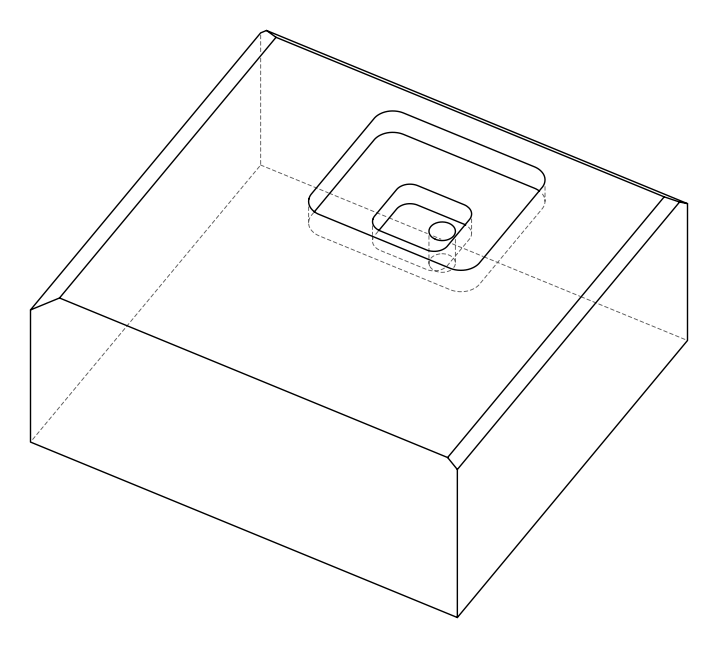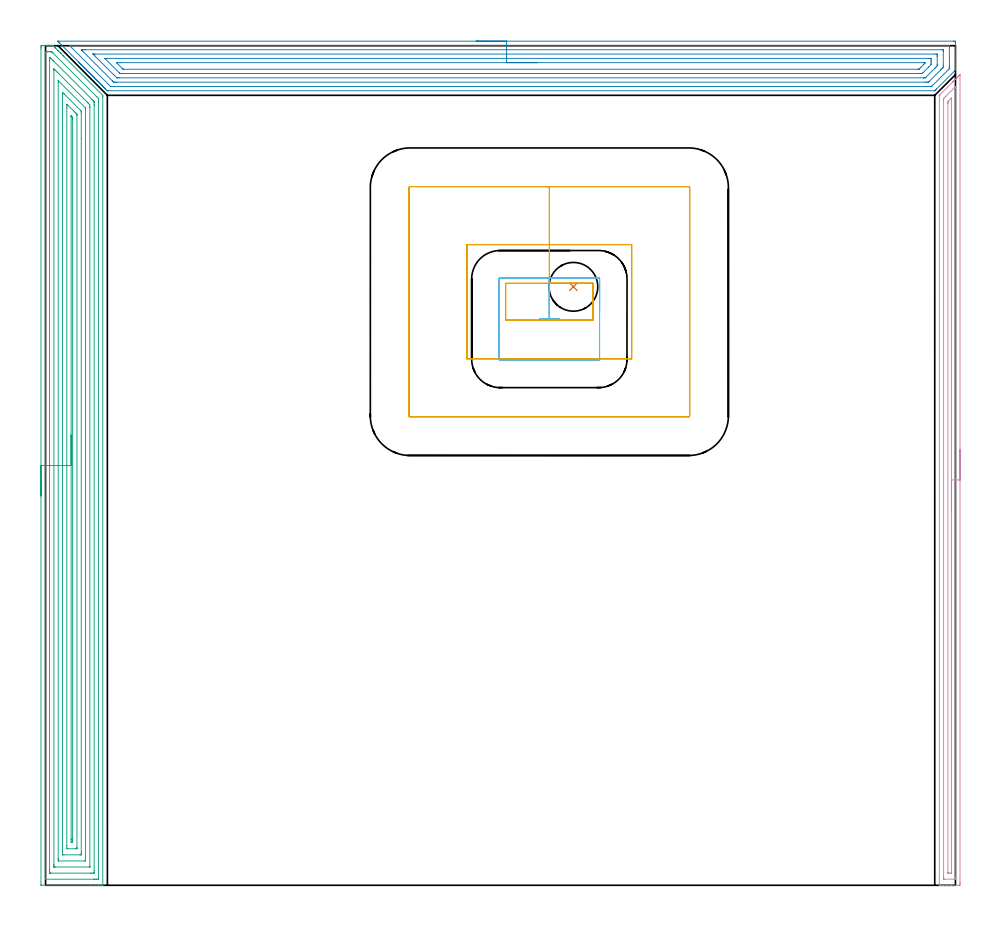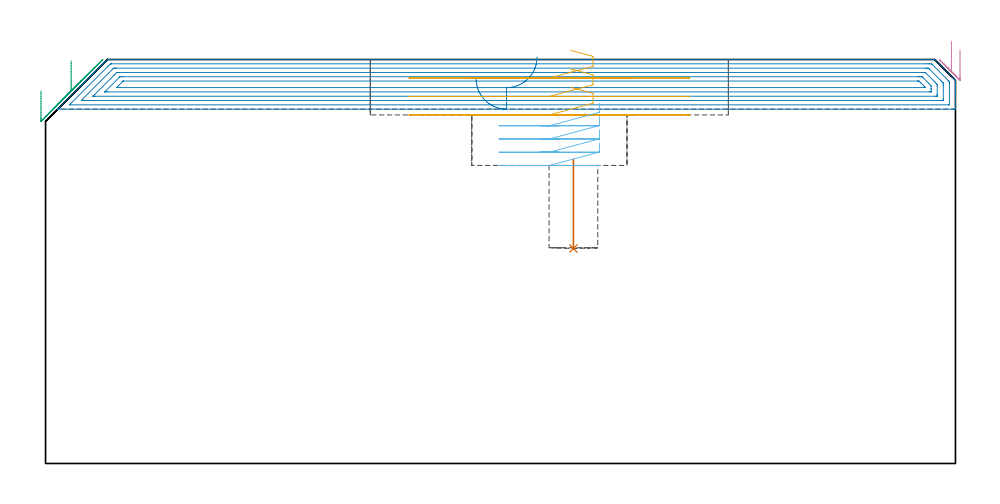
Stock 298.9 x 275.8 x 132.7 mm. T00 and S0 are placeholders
(PLAN: 6 operations, 3 tool changes, 44.2 min)
(1 INDEXABLE_INSERT_DRILL_BLIND_HOLE_FROM_SOLID | STEP1POCKET | NXT0302_003 | 0.13 min | 12433 mm3)
(2 AREA_MILL | FG_CHAMFER_SURFACE | UGT0205_001 | 14.02 min | 39603 mm3)
(3 AREA_MILL_1 | FG_CHAMFER_SURFACE_1 | UGT0205_001 | 17.46 min | 54962 mm3)
(4 AREA_MILL_2 | FG_CHAMFER_SURFACE_2 | UGT0205_001 | 6.49 min | 6059 mm3)
(5 MILL_RECTANGULAR_POCKET | POCKET_RECTANGULAR_STRAIGHT | UGT0201_109 | Follow Part, ap 6.35, ae 75% | 4.23 min | 209892 mm3)
(6 MILL_RECTANGULAR_POCKET_1 | POCKET_RECTANGULAR_STRAIGHT_1 | UGT0201_100 | Follow Part, ap 4.5, ae 75% | 1.86 min | 33537 mm3)
(TOOL NXT0302_003 | Index. Insert Drill 16mm [880-D1600L20-05] | D16 PA176 FL80 Z2)
(TOOL UGT0205_001 | Chamfer Mill 20 x 3 x 45 deg. | D20 FL50 Z2)
(TOOL UGT0201_109 | End Mill 25.4 mm | D25.4 FL25 Z2)
(TOOL UGT0201_100 | End Mill 18 mm | D18 FL22 Z2)
(OP 1 INDEXABLE_INSERT_DRILL_BLIND_HOLE_FROM_SOLID)
G17 G21 G94 G90
T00 M6
G54
G17 G0 G90 X173.4 Y196.6 S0 M3
G43 Z142.7 H1
G94 G81 G98 Z70.6 F250. R99.9
G80
M5
M2
(OP 2 AREA_MILL)
G17 G21 G94 G90
T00 M6
G54
G17 G0 G90 X141.45 Y277.3 S1061 M3
G43 Z142.7 H0
Z126.4
G94 G1 X141.488 Z125.528 F250.
X141.602 Z124.664
X141.791 Z123.812
X142.053 Z122.98
X142.387 Z122.174
X142.79 Z121.4
X143.259 Z120.664
X143.79 Z119.972
X144.379 Z119.329
X145.022 Z118.74
X145.714 Z118.208
X146.45 Z117.74
X147.224 Z117.337
X148.03 Z117.003
X148.862 Z116.741
X149.714 Z116.552
X150.578 Z116.438
X151.45 Z116.4
X298.292
X298.607 Y277.297 Z116.402
X298.89 Y277.292 Z116.406
X298.9 Y277.004 Z116.693
Y271.377 Z122.318
Y270.809 Z122.888
Y270.486 Z123.211
Y269.918 Z123.778
Y269.595 Z124.1
Y268.949 Z124.75
Y268.46 Z125.24
X298.892 Y267.814 Z125.885
X298.89 Y267.8 Z125.899
X298.738 Y267.64 Z126.06
X298.561 Y267.46 Z126.239
X292.68 Y261.58 Z132.12
X292.489 Y261.388 Z132.309
X292.184 Y261.083 Z132.615
X292.116 Y261.017 Z132.679
X292.095 Y261.005 Z132.691
X292.043 Y261. Z132.7
X20.676
X20.297 Y261.005 Z132.691
X20.183 Y261.116 Z132.582
X19.719 Y261.58 Z132.117
X19.656 Y261.643 Z132.056
X19.486 Y261.814 Z131.885
X19.422 Y261.877 Z131.82
X19.36 Y261.939 Z131.76
X19.188 Y262.111 Z131.588
X19.125 Y262.174 Z131.523
X19.064 Y262.236 Z131.463
X18.891 Y262.409 Z131.29
X18.828 Y262.47 Z131.226
X18.768 Y262.532 Z131.167
X18.593 Y262.706 Z130.993
X18.531 Y262.767 Z130.929
X18.472 Y262.828 Z130.871
X18.296 Y263.004 Z130.695
X18.234 Y263.064 Z130.632
X18.175 Y263.124 Z130.575
X17.998 Y263.301 Z130.398
X17.938 Y263.361 Z130.336
X17.879 Y263.42 Z130.279
X17.701 Y263.599 Z130.1
X17.641 Y263.658 Z130.039
X17.583 Y263.717 Z129.982
X17.403 Y263.897 Z129.802
X17.344 Y263.955 Z129.742
X17.287 Y264.013 Z129.686
X17.106 Y264.194 Z129.505
X17.047 Y264.252 Z129.445
X16.991 Y264.309 Z129.39
X16.808 Y264.492 Z129.207
X16.75 Y264.548 Z129.148
X16.694 Y264.605 Z129.094
X16.51 Y264.789 Z128.91
X16.453 Y264.845 Z128.851
X16.398 Y264.901 Z128.798
X16.213 Y265.087 Z128.612
X16.156 Y265.142 Z128.555
X16.102 Y265.198 Z128.501
X15.915 Y265.384 Z128.315
X15.859 Y265.439 Z128.258
X15.806 Y265.494 Z128.205
X15.618 Y265.682 Z128.017
X15.563 Y265.736 Z127.961
X15.51 Y265.79 Z127.909
X15.32 Y265.979 Z127.72
X15.266 Y266.033 Z127.664
X15.213 Y266.086 Z127.613
X15.023 Y266.277 Z127.422
X14.969 Y266.33 Z127.367
X14.917 Y266.382 Z127.317
X14.725 Y266.574 Z127.125
X14.672 Y266.627 Z127.07
X14.621 Y266.678 Z127.02
X14.428 Y266.872 Z126.827
X14.375 Y266.923 Z126.773
X14.325 Y266.975 Z126.724
X14.13 Y267.17 Z126.529
X14.078 Y267.22 Z126.477
X14.029 Y267.271 Z126.428
X13.832 Y267.467 Z126.232
X13.781 Y267.517 Z126.18
X13.732 Y267.567 Z126.132
X13.535 Y267.765 Z125.934
X13.485 Y267.814 Z125.883
X13.436 Y267.863 Z125.836
X13.237 Y268.062 Z125.637
X13.188 Y268.111 Z125.586
X13.14 Y268.159 Z125.539
X12.94 Y268.36 Z125.339
X12.891 Y268.408 Z125.289
X12.844 Y268.456 Z125.243
X12.642 Y268.657 Z125.042
X12.594 Y268.705 Z124.992
X12.548 Y268.752 Z124.947
X12.345 Y268.955 Z124.744
X12.297 Y269.002 Z124.696
X12.252 Y269.048 Z124.651
X12.047 Y269.252 Z124.447
X12. Y269.298 Z124.399
X11.955 Y269.344 Z124.355
X11.75 Y269.55 Z124.149
X11.703 Y269.595 Z124.102
X11.659 Y269.64 Z124.059
X11.452 Y269.848 Z123.851
X11.407 Y269.892 Z123.805
X11.363 Y269.937 Z123.762
X11.155 Y270.145 Z123.554
X11.11 Y270.189 Z123.508
X11.067 Y270.233 Z123.466
X10.857 Y270.443 Z123.256
X4.579 Y276.72 Z116.978
X4.494 Y276.806 Z116.894
X4.311 Y276.989 Z116.71
X4.133 Y277.166 Z116.532
X4.013 Y277.288 Z116.41
X4.012 Y277.296 Z116.402
X4.013 Y277.299 Z116.399
X4.131 Y277.3 Z116.4
X151.45
Y275.886 Z117.814
X296.563 Y275.885 Z117.815
X296.675 Y275.883 Z117.817
X296.89 Y275.879 Z117.821
X296.892 Y275.83 Z117.87
X296.898 Y275.438 Z118.262
X296.9 Y271.875 Z121.825
Y269.203 Z124.497
X296.898 Y268.705 Z124.995
X296.895 Y268.317 Z125.383
X296.89 Y268.258 Z125.442
X296.862 Y268.224 Z125.476
X296.785 Y268.142 Z125.558
X296.506 Y267.856 Z125.844
X291.15 Y262.501 Z131.199
X291.133 Y262.487 Z131.213
X291.109 Y262.47 Z131.23
X290.31 Y262.418 Z131.282
X290.258 Y262.417 Z131.283
X289.421 Y262.414 Z131.286
X21.569 Y262.415 Z131.285
X21.513 Y262.416 Z131.284
X21.401 Y262.42 Z131.28
X21.338 Y262.423 Z131.277
X21.32 Y262.437 Z131.263
X21.283 Y262.47 Z131.23
X20.676 Y263.074 Z130.626
X20.389 Y263.361 Z130.339
X8.179 Y275.572 Z118.128
X7.927 Y275.83 Z117.87
X7.893 Y275.869 Z117.831
X7.89 Y275.879 Z117.821
X8.123 Y275.886 Z117.814
X151.45
Y274.471 Z119.229
X294.721
X294.862 Y274.469 Z119.231
X294.885 Y274.467 Z119.233
X294.89 Y274.466 Z119.234
X294.893 Y274.441 Z119.259
X294.898 Y274.346 Z119.354
X294.899 Y274.227 Z119.473
X294.9 Y274.048 Z119.652
X294.899 Y269.418 Z124.282
X294.89 Y268.705 Z124.995
X294.81 Y268.616 Z125.084
X294.721 Y268.522 Z125.178
X294.368 Y268.167 Z125.533
X294.015 Y267.814 Z125.886
X290.355 Y264.155 Z129.545
X290.258 Y264.06 Z129.64
X290.018 Y263.836 Z129.864
X289.786 Y263.832 Z129.868
X289.365 Y263.83 Z129.87
X288.896 Y263.829 Z129.871
X23.354
X22.885
X22.461 Y263.833 Z129.867
X22.403 Y263.835 Z129.865
X22.371 Y263.841 Z129.859
X22.339 Y263.87 Z129.83
X22.207 Y263.996 Z129.704
X21.948 Y264.252 Z129.448
X12.152 Y274.048 Z119.652
X11.75 Y274.454 Z119.246
X11.746 Y274.466 Z119.234
X11.75 Y274.467 Z119.233
X12.219 Y274.47 Z119.23
X12.642 Y274.471 Z119.229
X13.111 Y274.472 Z119.228
X151.45 Y274.471 Z119.229
Y273.057 Z120.643
X292.144
X292.848 Y273.051 Z120.649
X292.883
X292.89 Y273.014 Z120.686
X292.894 Y272.913 Z120.787
X292.898 Y272.71 Z120.99
X292.9 Y272.303 Z121.397
X292.899 Y269.595 Z124.105
X292.89 Y269.17 Z124.53
X292.69 Y268.95 Z124.75
X292.452 Y268.705 Z124.995
X292.249 Y268.499 Z125.201
X292.043 Y268.292 Z125.408
X289.365 Y265.614 Z128.086
X289.129 Y265.378 Z128.322
X289.033 Y265.285 Z128.415
X289.003 Y265.26 Z128.44
X288.987 Y265.25 Z128.45
X288.967 Y265.248 Z128.452
X288.868 Y265.245 Z128.455
X288.472 Y265.243 Z128.457
X288.372
X24.146
X23.75 Y265.244 Z128.456
X23.552 Y265.246 Z128.454
X23.454 Y265.249 Z128.451
X23.409 Y265.252 Z128.448
X23.354 Y265.301 Z128.399
X22.616 Y266.033 Z127.667
X22.461 Y266.187 Z127.513
X16.213 Y272.436 Z121.264
X15.642 Y273.015 Z120.685
X15.612 Y273.049 Z120.651
Y273.051 Z120.649
X15.624 Y273.053 Z120.647
X15.707 Y273.056 Z120.644
X15.876 Y273.057 Z120.643
X16.213
X151.45
Y271.643 Z122.057
X290.258
X290.886 Y271.64 Z122.06
X290.889 Y271.638 Z122.062
X290.896 Y271.63 Z122.07
X290.898 Y271.377 Z122.323
X290.9 Y270.736 Z122.964
X290.899 Y270.486 Z123.214
X290.895 Y269.85 Z123.85
X290.887 Y269.595 Z124.105
X290.132 Y268.83 Z124.87
X288.224 Y266.923 Z126.777
X288.005 Y266.712 Z126.988
X287.971 Y266.681 Z127.019
X287.933 Y266.664 Z127.036
X287.843 Y266.661 Z127.039
X287.58 Y266.659 Z127.041
X286.954 Y266.657 Z127.043
X286.687
X25.406
X25.139 Y266.658 Z127.042
X24.509 Y266.662 Z127.038
X24.452 Y266.664 Z127.036
X24.324 Y266.781 Z126.919
X24.247 Y266.853 Z126.847
X19.722 Y271.377 Z122.323
X19.661 Y271.439 Z122.261
X19.542 Y271.563 Z122.137
X19.473 Y271.638 Z122.062
X19.48 Y271.639 Z122.061
X19.518 Y271.641 Z122.059
X19.783 Y271.642 Z122.058
X20.409 Y271.643 Z122.057
X151.45
Y270.229 Z123.471
X288.472
X288.732 Y270.227 Z123.473
X288.84 Y270.224 Z123.476
X288.887 Y270.222 Z123.478
X288.89 Y270.196 Z123.504
X288.894 Y270.066 Z123.634
X288.46 Y269.608 Z124.092
X287.569 Y268.716 Z124.984
X287.121 Y268.272 Z125.428
X286.972 Y268.128 Z125.572
X286.92 Y268.079 Z125.621
X286.845 Y268.077 Z125.623
X286.687 Y268.074 Z125.626
X286.429 Y268.072 Z125.628
X25.616
X25.536 Y268.073 Z125.627
X25.498 Y268.075 Z125.625
X25.483 Y268.078 Z125.622
X25.444 Y268.114 Z125.586
X25.139 Y268.41 Z125.29
X23.953 Y269.595 Z124.105
X23.354 Y270.196 Z123.504
X23.336 Y270.22 Z123.48
X23.337 Y270.222 Z123.478
X23.354 Y270.224 Z123.476
X23.613 Y270.227 Z123.473
X24.247 Y270.229 Z123.471
X24.504
X151.45
X152.322 Z123.509
X153.187 Z123.623
X154.038 Z123.812
X154.87 Z124.074
X155.676 Z124.408
X156.45 Z124.811
X157.186 Z125.28
X157.878 Z125.811
X158.521 Z126.4
X159.11 Z127.043
X159.642 Z127.735
X160.11 Z128.471
X160.513 Z129.245
X160.847 Z130.051
X161.109 Z130.883
X161.298 Z131.735
X161.412 Z132.6
X161.45 Z133.471
G0 Z142.7
M5
M2
(OP 3 AREA_MILL_1)
G17 G21 G94 G90
T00 M6
G54
G17 G0 G90 X-1.5 Y127.9 S1061 M3
G43 Z142.7 H0
Z122.4
G94 G1 Y127.938 Z121.528 F250.
Y128.052 Z120.664
Y128.241 Z119.812
Y128.503 Z118.98
Y128.837 Z118.174
Y129.24 Z117.4
Y129.709 Z116.664
Y130.24 Z115.972
Y130.829 Z115.329
Y131.472 Z114.74
Y132.164 Z114.208
Y132.9 Z113.74
Y133.674 Z113.337
Y134.48 Z113.003
Y135.312 Z112.741
Y136.164 Z112.552
Y137.028 Z112.438
Y137.9 Z112.4
Y274.734
X-1.499 Y275.169 Z112.401
X-1.495 Y275.623 Z112.402
X-1.491 Y275.79 Z112.405
X-1.047 Y275.8 Z112.848
X-0.787 Z113.108
X-0.166 Z113.729
X0.354 Z114.251
X0.716 Z114.612
X1.236 Z115.131
X1.598 Z115.492
X2.141 Z116.038
X2.479 Y275.794 Z116.378
X2.496 Y275.792 Z116.395
X2.535 Y275.765 Z116.434
X2.715 Y275.586 Z116.614
X2.773 Y275.528 Z116.67
X2.833 Y275.467 Z116.732
X3.004 Y275.296 Z116.903
X3.067 Y275.235 Z116.963
X3.131 Y275.169 Z117.03
X3.294 Y275.006 Z117.193
X3.361 Y274.941 Z117.257
X4.013 Y274.287 Z117.913
X4.242 Y274.059 Z118.138
X4.858 Y273.442 Z118.758
X4.92 Y273.381 Z118.819
X5.124 Y273.178 Z119.02
X5.704 Y272.596 Z119.604
X5.814 Y272.486 Z119.713
X6.005 Y272.296 Z119.901
X18.788 Y259.512 Z132.688
X18.793 Y259.497 Z132.691
X18.8 Y259.072 Z132.7
Y0.184
X18.797 Y0.007 Z132.688
X18.795 Y0.006 Z132.686
X18.428 Y0. Z132.328
X18.19 Z132.089
X17.466 Z131.361
X16.222 Z130.119
X14.821 Z128.716
X-1.308 Y0.001 Z112.59
X-1.492 Y0.01 Z112.406
X-1.499 Y0.195 Z112.399
X-1.5 Y137.9 Z112.4
X-0.086 Z113.814
X-0.085 Y273.299 Z113.815
X-0.084 Y273.381 Z113.816
X-0.079 Y273.778 Z113.821
X0.309 Y273.793 Z114.209
X0.716 Y273.798 Z114.616
X1.185 Y273.799 Z115.085
X1.598 Y273.796 Z115.498
X2.01 Y273.79 Z115.91
X2.055 Y273.783 Z115.955
X2.083 Y273.76 Z115.983
X2.139 Y273.708 Z116.039
X2.249 Y273.6 Z116.149
X2.47 Y273.381 Z116.37
X16.777 Y259.072 Z130.677
X16.976 Y258.87 Z130.876
X17.379 Y258.457 Z131.279
X17.384 Y258.261 Z131.284
X17.385 Y258.178 Z131.285
X17.386 Y257.365 Z131.286
X17.385 Y2.501 Z131.285
X17.384 Y2.419 Z131.284
X17.379 Y2.022 Z131.279
X16.991 Y2.007 Z130.891
X16.584 Y2.002 Z130.484
X16.116 Y2. Z130.016
X15.702 Z129.602
X0.016 Y2.001 Z113.916
X-0.018 Y2.002 Z113.882
X-0.054 Y2.006 Z113.846
X-0.077 Y2.009 Z113.823
X-0.079 Y2.037 Z113.821
X-0.085 Y2.338 Z113.815
X-0.086 Y137.9 Z113.814
X1.328 Z115.228
X1.329 Y270.971 Z115.229
X1.331 Y271.592 Z115.231
X1.333 Y271.728 Z115.233
X1.335 Y271.787 Z115.235
X1.399 Y271.793 Z115.299
X1.598 Y271.79 Z115.498
X1.803 Y271.592 Z115.703
X2.479 Y270.921 Z116.379
X2.703 Y270.698 Z116.603
X15.223 Y258.178 Z129.123
X15.702 Y257.695 Z129.602
X15.905 Y257.487 Z129.805
X15.954 Y257.435 Z129.854
X15.965 Y257.373 Z129.865
X15.967 Y257.284 Z129.867
X15.97 Y257.013 Z129.87
X15.971 Y256.39 Z129.871
X15.972 Y256.117 Z129.872
X15.971 Y4.829 Z129.871
X15.969 Y4.208 Z129.869
X15.967 Y4.072 Z129.867
X15.965 Y4.013 Z129.865
X15.902 Y4.006 Z129.802
X15.702 Y4.003 Z129.602
X15.026 Y4. Z128.926
X14.821 Z128.721
X1.802 Z115.702
X1.598 Y4.003 Z115.498
X1.393 Y4.008 Z115.293
X1.34 Y4.01 Z115.24
X1.335 Y4.046 Z115.235
X1.332 Y4.117 Z115.232
X1.33 Y4.208 Z115.23
X1.329 Y4.481 Z115.229
X1.328 Y5.102 Z115.228
Y137.9
X2.743 Z116.643
Y267.747
X2.745 Y268.015 Z116.645
X2.747 Y268.135 Z116.647
X2.749 Y268.181 Z116.649
X2.771 Y268.168 Z116.671
X2.932 Y268.015 Z116.832
X3.361 Y267.59 Z117.261
X3.83 Y267.121 Z117.73
X13.667 Y257.284 Z127.567
X13.939 Y257.009 Z127.839
X14.55 Y256.39 Z128.45
X14.556 Y255.765 Z128.456
X14.557 Y255.495 Z128.457
Y6.264
X14.555 Y6.055 Z128.455
X14.553 Y6.02 Z128.453
X14.55 Y6.01 Z128.45
X14.542 Y6.007 Z128.442
X14.488 Y6.003 Z128.388
X14.378 Y6.001 Z128.278
X3.361 Y6. Z117.261
X2.921 Y6.003 Z116.821
X2.813 Y6.006 Z116.713
X2.76 Y6.01 Z116.66
X2.749 Y6.018 Z116.649
X2.748 Y6.036 Z116.648
X2.745 Y6.142 Z116.645
X2.743 Y6.623 Z116.643
Y6.891
Y137.9
X4.157 Z118.057
Y263.89
X4.161 Y264.237 Z118.061
X4.164 Y264.326 Z118.064
X4.168 Y264.325 Z118.068
X4.194 Y264.304 Z118.094
X4.242 Y264.259 Z118.142
X13.058 Y255.443 Z126.958
X13.107 Y255.388 Z127.007
X13.129 Y255.361 Z127.029
X13.136 Y255.207 Z127.036
X13.142 Y254.861 Z127.042
X13.143 Y254.688 Z127.043
Y254.601
Y8.506
X13.141 Y8.333 Z127.041
X13.134 Y8.01 Z127.034
X13.058 Y8.006 Z126.958
X12.845 Y8.001 Z126.745
X4.198 Z118.098
X4.174 Y8.005 Z118.074
X4.167 Y8.008 Z118.067
X4.163 Y8.073 Z118.063
X4.158 Y8.419 Z118.058
X4.157 Y8.592 Z118.057
Y8.679
Y137.9
X5.571 Z119.471
Y259.513
X5.573 Y259.967 Z119.473
X5.576 Y260.403 Z119.476
X5.577 Y260.452 Z119.477
X5.774 Y260.268 Z119.674
X5.926 Y260.123 Z119.826
X6.005 Y260.047 Z119.905
X6.086 Y259.967 Z119.986
X11.45 Y254.601 Z125.35
X11.61 Y254.435 Z125.51
X11.716 Y254.324 Z125.616
X11.722 Y254.27 Z125.622
X11.725 Y254.165 Z125.625
X11.728 Y253.707 Z125.628
X11.729 Y245.267 Z125.629
Y10.922
X11.727 Y10.468 Z125.627
X11.722 Y10.034 Z125.622
X11.72 Y10.01 Z125.62
X11.698 Y10.007 Z125.598
X11.64 Y10.003 Z125.54
X11.525 Y10.001 Z125.425
X11.295 Y10. Z125.195
X6.005 Y10.001 Z119.905
X5.582 Y10.002 Z119.482
X5.576 Y10.008 Z119.476
X5.574 Y10.011 Z119.474
X5.572 Y10.468 Z119.472
X5.571 Y10.908 Z119.471
Y137.9
X6.985 Z120.885
Y255.495
X6.988 Y256.287 Z120.888
X6.992 Y256.39 Z120.892
X7.002 Y256.589 Z120.902
X7.061 Y256.534 Z120.961
X7.211 Y256.39 Z121.111
X9.532 Y254.071 Z123.432
X9.894 Y253.707 Z123.794
X10.267 Y253.324 Z124.167
X10.308 Y253.279 Z124.208
X10.31 Y253.259 Z124.21
X10.313 Y253.21 Z124.213
X10.314 Y253.111 Z124.214
X10.315 Y252.913 Z124.215
X10.314 Y12.356 Z124.214
X10.313 Y12.256 Z124.213
X10.31 Y12.058 Z124.21
X10.308 Y12.017 Z124.208
X10.205 Y12.01 Z124.105
X10.037 Y12.005 Z123.937
X9.784 Y12.001 Z123.684
X7.138 Z121.038
X7.043 Y12.006 Z120.943
X7.013 Y12.01 Z120.913
X6.992 Y12.017 Z120.892
X6.99 Y12.059 Z120.89
X6.987 Y12.155 Z120.887
X6.986 Y12.256 Z120.886
X6.985 Y13.051 Z120.885
Y137.9
X8.4 Z122.3
Y252.427
X8.401 Y252.596 Z122.301
X8.404 Y252.731 Z122.304
X8.405 Y252.74 Z122.305
X8.407 Y252.741 Z122.307
X8.425 Y252.726 Z122.325
X8.458 Y252.694 Z122.358
X8.65 Y252.502 Z122.55
X8.792 Y252.354 Z122.692
X8.863 Y252.278 Z122.763
X8.894 Y252.24 Z122.794
X8.895 Y252.172 Z122.795
X8.899 Y251.918 Z122.799
X8.9 Y251.665 Z122.8
Y14.939
X8.899 Y14.687 Z122.799
X8.893 Y14.045 Z122.793
X8.687 Y14.007 Z122.587
X8.65 Y14.01 Z122.55
X8.407 Y14.045 Z122.307
X8.404 Y14.295 Z122.304
X8.4 Y14.939 Z122.3
Y15.193
Y137.9
Y138.772 Z122.338
Y139.637 Z122.451
Y140.488 Z122.64
Y141.32 Z122.903
Y142.126 Z123.236
Y142.9 Z123.639
Y143.636 Z124.108
Y144.328 Z124.639
Y144.971 Z125.228
Y145.56 Z125.872
Y146.092 Z126.564
Y146.56 Z127.3
Y146.963 Z128.073
Y147.297 Z128.879
Y147.559 Z129.711
Y147.748 Z130.563
Y147.862 Z131.428
Y147.9 Z132.3
G0 Z142.7
M5
M2
(OP 4 AREA_MILL_2)
G17 G21 G94 G90
T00 M6
G54
G17 G0 G90 X300.4 Y143.15 S1061 M3
G43 Z142.7 H0
Z135.9
G94 G1 Y143.112 Z135.028 F250.
Y142.998 Z134.164
Y142.809 Z133.312
Y142.547 Z132.48
Y142.213 Z131.674
Y141.81 Z130.9
Y141.342 Z130.164
Y140.81 Z129.472
Y140.221 Z128.829
Y139.578 Z128.24
Y138.886 Z127.708
Y138.15 Z127.24
Y137.376 Z126.837
Y136.57 Z126.503
Y135.738 Z126.241
Y134.886 Z126.052
Y134.022 Z125.938
Y133.15 Z125.9
Y1.15
X300.399 Y0.607 Z125.901
X300.396 Y0.261 Z125.902
X300.393 Y0.01 Z125.904
X300.058 Y0. Z126.239
X297.437 Z128.858
X296.004 Z130.293
X294.816 Z131.479
X293.846 Z132.453
X293.723 Z132.569
X293.708 Y0.001 Z132.583
X293.602 Y0.01 Z132.688
X293.6 Y0.16 Z132.7
Y259.446
X293.605 Y259.495 Z132.691
X293.625 Y259.523 Z132.672
X293.78 Y259.681 Z132.519
X297.874 Y263.776 Z128.422
X298.007 Y263.908 Z128.291
X298.174 Y264.075 Z128.124
X298.31 Y264.213 Z127.985
X298.453 Y264.354 Z127.845
X298.601 Y264.503 Z127.696
X298.747 Y264.65 Z127.548
X299.228 Y265.128 Z127.072
X299.495 Y265.396 Z126.804
X299.621 Y265.523 Z126.675
X299.967 Y265.867 Z126.333
X300.161 Y266.061 Z126.139
X300.309 Y266.21 Z125.99
X300.389 Y266.288 Z125.909
X300.396 Y266.289 Z125.902
X300.399 Y266.288 Z125.899
X300.4 Y133.15 Z125.9
X298.986 Z127.314
X298.985 Y2.595 Z127.315
X298.984 Y2.392 Z127.316
X298.98 Y2.048 Z127.32
X298.979 Y2.013 Z127.321
X298.924 Y2.009 Z127.376
X298.822 Y2.003 Z127.478
X298.693 Y2.001 Z127.607
X295.198 Z131.102
X295.061 Y2.007 Z131.239
X295.035 Y2.01 Z131.265
X295.021 Y2.018 Z131.279
X295.019 Y2.048 Z131.281
X295.016 Y2.188 Z131.284
X295.015 Y2.392 Z131.285
X295.014 Y3.082 Z131.286
X295.015 Y257.66 Z131.285
X295.019 Y258.345 Z131.281
X295.021 Y258.447 Z131.279
X295.113 Y258.553 Z131.187
X295.401 Y258.848 Z130.899
X295.69 Y259.14 Z130.61
X295.841 Y259.291 Z130.459
X298.49 Y261.94 Z127.81
X298.673 Y262.123 Z127.627
X298.772 Y262.22 Z127.528
X298.936 Y262.376 Z127.364
X298.979 Y262.415 Z127.321
X298.982 Y262.33 Z127.318
X298.984 Y262.123 Z127.316
X298.985 Y261.929 Z127.315
X298.986 Y133.15 Z127.314
X297.572 Z128.728
X297.571 Y4.932 Z128.729
X297.567 Y4.177 Z128.733
X297.565 Y4.046 Z128.735
X297.561 Y4.01 Z128.739
X297.523 Y4.007 Z128.777
X297.437 Y4.004 Z128.863
X296.736 Y4. Z129.564
X296.563 Y4.001 Z129.737
X296.505 Y4.002 Z129.795
X296.46 Y4.006 Z129.84
X296.436 Y4.01 Z129.864
X296.434 Y4.04 Z129.866
X296.43 Y4.177 Z129.87
X296.429 Y4.314 Z129.871
Y256.905
Y257.043
X296.433 Y257.318 Z129.867
X296.435 Y257.395 Z129.865
X296.446 Y257.435 Z129.854
X296.479 Y257.472 Z129.821
X296.563 Y257.563 Z129.737
X297.553 Y258.553 Z128.747
X297.561 Y258.556 Z128.739
X297.566 Y258.555 Z128.734
X297.568 Y258.553 Z128.732
X297.571 Y258.46 Z128.729
Y258.415
X297.572 Y133.15 Z128.728
Y132.278 Z128.767
Y131.414 Z128.88
Y130.562 Z129.069
Y129.73 Z129.332
Y128.924 Z129.665
Y128.15 Z130.068
Y127.414 Z130.537
Y126.722 Z131.068
Y126.079 Z131.657
Y125.49 Z132.301
Y124.958 Z132.993
Y124.49 Z133.728
Y124.087 Z134.502
Y123.753 Z135.308
Y123.491 Z136.14
Y123.302 Z136.992
Y123.188 Z137.857
Y123.15 Z138.728
G0 Z142.7
M5
M2
(OP 5 MILL_RECTANGULAR_POCKET)
G17 G21 G94 G90
T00 M6
G54
G17 G0 G90 X172.463 Y185.65 S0 M3
G43 Z142.7 H0
Z135.7
G94 G1 X179.85 Z133.721 F250.
Y197.75 Z130.478
X165.5 Z126.633
X151.15 F500.
Y185.65
X179.85
Y197.75
X165.5
Y210.45
X138.45
Y172.95
X192.55
Y210.45
X165.5
Y229.5
X119.7
G3 X119.4 Y229.2 R0.3
G1 Y154.2
G3 X119.7 Y153.9 R0.3
G1 X211.3
G3 X211.6 Y154.2 R0.3
G1 Y229.2
G3 X211.3 Y229.5 R0.3
G1 X165.5
X164.5
G0 X172.463 Y185.65 Z129.633
G1 X179.85 Z127.654 F250.
Y197.75 Z124.412
X165.5 Z120.567
X151.15 F500.
Y185.65
X179.85
Y197.75
X165.5
Y210.45
X138.45
Y172.95
X192.55
Y210.45
X165.5
Y229.5
X119.7
G3 X119.4 Y229.2 R0.3
G1 Y154.2
G3 X119.7 Y153.9 R0.3
G1 X211.3
G3 X211.6 Y154.2 R0.3
G1 Y229.2
G3 X211.3 Y229.5 R0.3
G1 X165.5
X164.5
G0 X172.463 Y185.65 Z123.567
G1 X179.85 Z121.587 F250.
Y197.75 Z118.345
X165.5 Z114.5
X151.15 F500.
Y185.65
X179.85
Y197.75
X165.5
Y210.45
X138.45
Y172.95
X192.55
Y210.45
X165.5
Y229.5
X119.7
G3 X119.4 Y229.2 R0.3
G1 Y154.2
G3 X119.7 Y153.9 R0.3
G1 X211.3
G3 X211.6 Y154.2 R0.3
G1 Y229.2
G3 X211.3 Y229.5 R0.3
G1 X165.5
X164.5
G0 Z142.7
M5
M2
(OP 6 MILL_RECTANGULAR_POCKET_1)
G17 G21 G94 G90
T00 M6
G54
G17 G0 G90 X182. Y188.445 S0 M3
G43 Z142.7 H0
Z118.3
G94 G1 Y199.2 Z115.418 F250.
Y199.255 Z115.404
X181.954 Y199.368 Z115.371
X181.868 Y199.454 Z115.338
X181.755 Y199.5 Z115.305
X165.5 Z110.95
Y186.135
X162.365 F500.
Y185.865
X168.635
Y186.135
X165.5
Y199.5
X149.3
G3 X149. Y199.2 R0.3
G1 Y172.8
G3 X149.3 Y172.5 R0.3
G1 X181.7
G3 X182. Y172.8 R0.3
G1 Y199.2
G3 X181.7 Y199.5 R0.3
G1 X165.5
X164.5
G0 X182. Y188.445 Z113.95
G1 Y199.2 Z111.068 F250.
Y199.255 Z111.054
X181.954 Y199.368 Z111.021
X181.868 Y199.454 Z110.988
X181.755 Y199.5 Z110.955
X165.5 Z106.6
Y186.135
X162.365 F500.
Y185.865
X168.635
Y186.135
X165.5
Y199.5
X149.3
G3 X149. Y199.2 R0.3
G1 Y172.8
G3 X149.3 Y172.5 R0.3
G1 X181.7
G3 X182. Y172.8 R0.3
G1 Y199.2
G3 X181.7 Y199.5 R0.3
G1 X165.5
X164.5
G0 X182. Y188.445 Z109.6
G1 Y199.2 Z106.718 F250.
Y199.255 Z106.704
X181.954 Y199.368 Z106.671
X181.868 Y199.454 Z106.638
X181.755 Y199.5 Z106.606
X165.5 Z102.25
Y186.135
X162.365 F500.
Y185.865
X168.635
Y186.135
X165.5
Y199.5
X149.3
G3 X149. Y199.2 R0.3
G1 Y172.8
G3 X149.3 Y172.5 R0.3
G1 X181.7
G3 X182. Y172.8 R0.3
G1 Y199.2
G3 X181.7 Y199.5 R0.3
G1 X165.5
X164.5
G0 X182. Y188.445 Z105.25
G1 Y199.2 Z102.368 F250.
Y199.255 Z102.354
X181.954 Y199.368 Z102.321
X181.868 Y199.454 Z102.288
X181.755 Y199.5 Z102.256
X165.5 Z97.9
Y186.135
X162.365 F500.
Y185.865
X168.635
Y186.135
X165.5
Y199.5
X149.3
G3 X149. Y199.2 R0.3
G1 Y172.8
G3 X149.3 Y172.5 R0.3
G1 X181.7
G3 X182. Y172.8 R0.3
G1 Y199.2
G3 X181.7 Y199.5 R0.3
G1 X165.5
X164.5
G0 Z142.7
M5
M2
